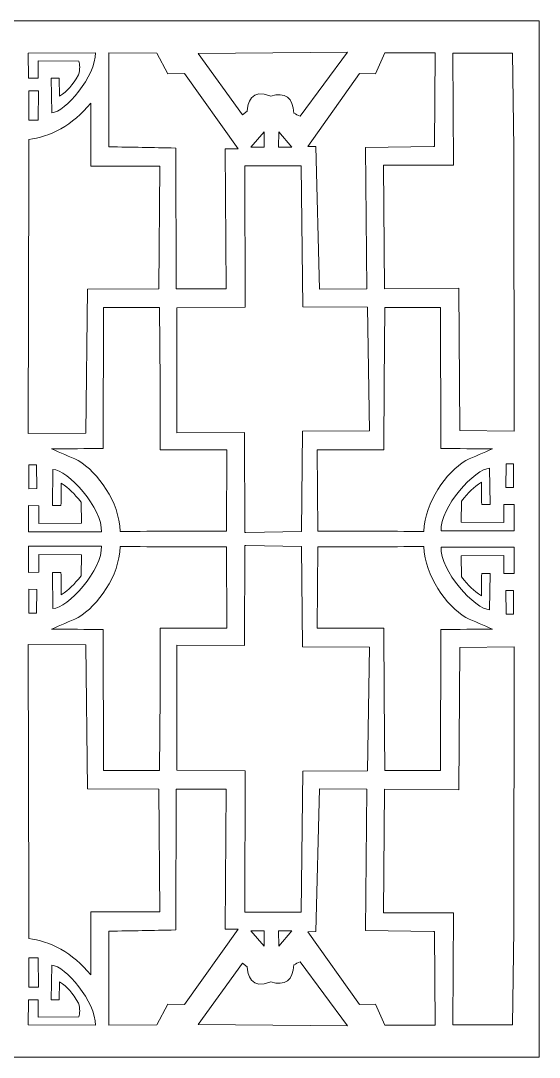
# Model space of a CAD drawing. Header units: centimetres. Extents: x 15.1 to 27.4, y 3.5 to 9.4.
# Drawn here: x 18.07 to 21.03, y 3.52 to 9.43 of the extents above; entities that cross this region are included whole.
import ezdxf

# ---------------------------------------------------------------- set-up
doc = ezdxf.new("R2010")
doc.units = ezdxf.units.CM
doc.header["$MEASUREMENT"] = 0
doc.layers.add('layer 1', color=7, linetype='Continuous')

msp = doc.modelspace()

# ---------------------------------------------------------------- linework, layer by layer
at = {"layer": 'layer 1', "color": 250, "lineweight": 9}
for points, knots in [([(15.11952, 9.42503), (15.11952, 9.42503), (21.02746, 9.42503), (21.02746, 9.42503), (21.02746, 9.42503), (21.02746, 9.42503), (21.02746, 3.51782), (21.02746, 3.51782), (21.02746, 3.51782), (21.02746, 3.51782), (15.11952, 3.51782), (15.11952, 3.51782), (15.11952, 3.51782), (15.11952, 3.51782), (15.11952, 9.42503), (15.11952, 9.42503)], [0, 0, 0, 0, 0.2, 0.2, 0.2, 0.2, 0.4, 0.4, 0.4, 0.4, 0.6, 0.6, 0.6, 0.6, 1, 1, 1, 1]), ([(18.24976, 8.90105), (18.32607, 8.89952), (18.50226, 9.11464), (18.49896, 9.24141), (18.49896, 9.24141), (18.49896, 9.24141), (18.11641, 9.23999), (18.11641, 9.23999), (18.11641, 9.23999), (18.11641, 9.23999), (18.11682, 9.09732), (18.11682, 9.09732), (18.11682, 9.09732), (18.11682, 9.09732), (18.17222, 9.09842), (18.17222, 9.09842), (18.17222, 9.09842), (18.17222, 9.09842), (18.17219, 9.19559), (18.17219, 9.19559), (18.17219, 9.19559), (18.17219, 9.19559), (18.40417, 9.19406), (18.40417, 9.19406), (18.40417, 9.19406), (18.41052, 9.17517), (18.41198, 9.15133), (18.40297, 9.11606), (18.40297, 9.11606), (18.36593, 9.05611), (18.34147, 9.02435), (18.29352, 8.99454), (18.29352, 8.99454), (18.29352, 8.99454), (18.29266, 9.09763), (18.29266, 9.09763), (18.29266, 9.09763), (18.29266, 9.09763), (18.24696, 9.09824), (18.24696, 9.09824), (18.24696, 9.09824), (18.24696, 9.09824), (18.24976, 8.90105), (18.24976, 8.90105)], [0, 0, 0, 0, 0.0833333, 0.0833333, 0.0833333, 0.0833333, 0.1666667, 0.1666667, 0.1666667, 0.1666667, 0.25, 0.25, 0.25, 0.25, 0.3333333, 0.3333333, 0.3333333, 0.3333333, 0.4166667, 0.4166667, 0.4166667, 0.4166667, 0.5, 0.5, 0.5, 0.5, 0.5833333, 0.5833333, 0.5833333, 0.5833333, 0.6666667, 0.6666667, 0.6666667, 0.6666667, 0.75, 0.75, 0.75, 0.75, 0.8333333, 0.8333333, 0.8333333, 0.8333333, 1, 1, 1, 1]), ([(18.8486, 9.24065), (18.8486, 9.24065), (18.91146, 9.12328), (18.91146, 9.12328), (18.91146, 9.12328), (18.91146, 9.12328), (19.00549, 9.12492), (19.00549, 9.12492), (19.00549, 9.12492), (19.00549, 9.12492), (19.3121, 8.69574), (19.3121, 8.69574), (19.3121, 8.69574), (19.3121, 8.69574), (19.23828, 8.69441), (19.23828, 8.69441), (19.23828, 8.69441), (19.23828, 8.69441), (19.24408, 7.89709), (19.24408, 7.89709), (19.24408, 7.89709), (19.24408, 7.89709), (18.95947, 7.89624), (18.95947, 7.89624), (18.95947, 7.89624), (18.95947, 7.89624), (18.95648, 8.69961), (18.95648, 8.69961), (18.95648, 8.69961), (18.81951, 8.70214), (18.71149, 8.70413), (18.57452, 8.70666), (18.57452, 8.70666), (18.57452, 8.70666), (18.57555, 9.24148), (18.57555, 9.24148), (18.57555, 9.24148), (18.57555, 9.24148), (18.8486, 9.24065), (18.8486, 9.24065)], [0, 0, 0, 0, 0.0909091, 0.0909091, 0.0909091, 0.0909091, 0.1818182, 0.1818182, 0.1818182, 0.1818182, 0.2727273, 0.2727273, 0.2727273, 0.2727273, 0.3636364, 0.3636364, 0.3636364, 0.3636364, 0.4545455, 0.4545455, 0.4545455, 0.4545455, 0.5454545, 0.5454545, 0.5454545, 0.5454545, 0.6363636, 0.6363636, 0.6363636, 0.6363636, 0.7272727, 0.7272727, 0.7272727, 0.7272727, 0.8181818, 0.8181818, 0.8181818, 0.8181818, 1, 1, 1, 1]), ([(19.93555, 9.24531), (19.93555, 9.24531), (19.66454, 8.88033), (19.66454, 8.88033), (19.66454, 8.88033), (19.6529, 8.88642), (19.64128, 8.89252), (19.62964, 8.8986), (19.62964, 8.8986), (19.62575, 8.98449), (19.57849, 9.0218), (19.4985, 8.99489), (19.4985, 8.99489), (19.38703, 9.04554), (19.36189, 8.94842), (19.36367, 8.91027), (19.36367, 8.91027), (19.36367, 8.91027), (19.33589, 8.88855), (19.33589, 8.88855), (19.33589, 8.88855), (19.33589, 8.88855), (19.08387, 9.23755), (19.08387, 9.23755), (19.08387, 9.23755), (19.08387, 9.23755), (19.93555, 9.24531), (19.93555, 9.24531)], [0, 0, 0, 0, 0.125, 0.125, 0.125, 0.125, 0.25, 0.25, 0.25, 0.25, 0.375, 0.375, 0.375, 0.375, 0.5, 0.5, 0.5, 0.5, 0.625, 0.625, 0.625, 0.625, 0.75, 0.75, 0.75, 0.75, 1, 1, 1, 1]), ([(20.43466, 9.24197), (20.43466, 9.24197), (20.43066, 8.70762), (20.43066, 8.70762), (20.43066, 8.70762), (20.43066, 8.70762), (20.4248, 8.70773), (20.4248, 8.70773), (20.4248, 8.70773), (20.4248, 8.70773), (20.03711, 8.70315), (20.03711, 8.70315), (20.03711, 8.70315), (20.03711, 8.70315), (20.04584, 7.89629), (20.04584, 7.89629), (20.04584, 7.89629), (20.04584, 7.89629), (19.77569, 7.89602), (19.77569, 7.89602), (19.77569, 7.89602), (19.77569, 7.89602), (19.75532, 8.70835), (19.75532, 8.70835), (19.75532, 8.70835), (19.75532, 8.70835), (19.70835, 8.70922), (19.70835, 8.70922), (19.70835, 8.70922), (19.70835, 8.70922), (20.00256, 9.12342), (20.00256, 9.12342), (20.00256, 9.12342), (20.00256, 9.12342), (20.09537, 9.12324), (20.09537, 9.12324), (20.09537, 9.12324), (20.09537, 9.12324), (20.14688, 9.24141), (20.14688, 9.24141), (20.14688, 9.24141), (20.14688, 9.24141), (20.43466, 9.24197), (20.43466, 9.24197)], [0, 0, 0, 0, 0.0833333, 0.0833333, 0.0833333, 0.0833333, 0.1666667, 0.1666667, 0.1666667, 0.1666667, 0.25, 0.25, 0.25, 0.25, 0.3333333, 0.3333333, 0.3333333, 0.3333333, 0.4166667, 0.4166667, 0.4166667, 0.4166667, 0.5, 0.5, 0.5, 0.5, 0.5833333, 0.5833333, 0.5833333, 0.5833333, 0.6666667, 0.6666667, 0.6666667, 0.6666667, 0.75, 0.75, 0.75, 0.75, 0.8333333, 0.8333333, 0.8333333, 0.8333333, 1, 1, 1, 1]), ([(20.87506, 9.23971), (20.87506, 9.23971), (20.88269, 8.69928), (20.88269, 8.69928), (20.88269, 8.69928), (20.88269, 8.69928), (20.88442, 7.08624), (20.88442, 7.08624), (20.88442, 7.08624), (20.88442, 7.08624), (20.57487, 7.08964), (20.57487, 7.08964), (20.57487, 7.08964), (20.57487, 7.08964), (20.56844, 7.90054), (20.56844, 7.90054), (20.56844, 7.90054), (20.56844, 7.90054), (20.14554, 7.8966), (20.14554, 7.8966), (20.14554, 7.8966), (20.14554, 7.8966), (20.14094, 8.6014), (20.14094, 8.6014), (20.14094, 8.6014), (20.14094, 8.6014), (20.53926, 8.60136), (20.53926, 8.60136), (20.53926, 8.60136), (20.53926, 8.60136), (20.53446, 9.24012), (20.53446, 9.24012), (20.53446, 9.24012), (20.53446, 9.24012), (20.87506, 9.23971), (20.87506, 9.23971)], [0, 0, 0, 0, 0.1, 0.1, 0.1, 0.1, 0.2, 0.2, 0.2, 0.2, 0.3, 0.3, 0.3, 0.3, 0.4, 0.4, 0.4, 0.4, 0.5, 0.5, 0.5, 0.5, 0.6, 0.6, 0.6, 0.6, 0.7, 0.7, 0.7, 0.7, 0.8, 0.8, 0.8, 0.8, 1, 1, 1, 1]), ([(18.17313, 8.85845), (18.17313, 8.85845), (18.17543, 9.02515), (18.17543, 9.02515), (18.17543, 9.02515), (18.17543, 9.02515), (18.11922, 9.0261), (18.11922, 9.0261), (18.11922, 9.0261), (18.11922, 9.0261), (18.11943, 8.85882), (18.11943, 8.85882), (18.11943, 8.85882), (18.11943, 8.85882), (18.17313, 8.85845), (18.17313, 8.85845)], [0, 0, 0, 0, 0.2, 0.2, 0.2, 0.2, 0.4, 0.4, 0.4, 0.4, 0.6, 0.6, 0.6, 0.6, 1, 1, 1, 1]), ([(18.47192, 8.95605), (18.47192, 8.95605), (18.47304, 8.59695), (18.47304, 8.59695), (18.47304, 8.59695), (18.47304, 8.59695), (18.86648, 8.59556), (18.86648, 8.59556), (18.86648, 8.59556), (18.86648, 8.59556), (18.85945, 7.89685), (18.85945, 7.89685), (18.85945, 7.89685), (18.85945, 7.89685), (18.4539, 7.89571), (18.4539, 7.89571), (18.4539, 7.89571), (18.4539, 7.89571), (18.44426, 7.07511), (18.44426, 7.07511), (18.44426, 7.07511), (18.44426, 7.07511), (18.11642, 7.07324), (18.11642, 7.07324), (18.11642, 7.07324), (18.11642, 7.07324), (18.12025, 8.57411), (18.12025, 8.57411), (18.12025, 8.57411), (18.11933, 8.68238), (18.11966, 8.63979), (18.11875, 8.74806), (18.11875, 8.74806), (18.23671, 8.76298), (18.37117, 8.82737), (18.47192, 8.95605)], [0, 0, 0, 0, 0.1, 0.1, 0.1, 0.1, 0.2, 0.2, 0.2, 0.2, 0.3, 0.3, 0.3, 0.3, 0.4, 0.4, 0.4, 0.4, 0.5, 0.5, 0.5, 0.5, 0.6, 0.6, 0.6, 0.6, 0.7, 0.7, 0.7, 0.7, 0.8, 0.8, 0.8, 0.8, 1, 1, 1, 1]), ([(19.46074, 8.79132), (19.46074, 8.79132), (19.46003, 8.70507), (19.46003, 8.70507), (19.46003, 8.70507), (19.46003, 8.70507), (19.38518, 8.7052), (19.38518, 8.7052), (19.38518, 8.7052), (19.38518, 8.7052), (19.46074, 8.79132), (19.46074, 8.79132)], [0, 0, 0, 0, 0.25, 0.25, 0.25, 0.25, 0.5, 0.5, 0.5, 0.5, 1, 1, 1, 1]), ([(19.54424, 8.79208), (19.54424, 8.79208), (19.61729, 8.70395), (19.61729, 8.70395), (19.61729, 8.70395), (19.61729, 8.70395), (19.54187, 8.70515), (19.54187, 8.70515), (19.54187, 8.70515), (19.54187, 8.70515), (19.54424, 8.79208), (19.54424, 8.79208)], [0, 0, 0, 0, 0.25, 0.25, 0.25, 0.25, 0.5, 0.5, 0.5, 0.5, 1, 1, 1, 1]), ([(20.04967, 7.79267), (20.04967, 7.79267), (20.06013, 7.08777), (20.06013, 7.08777), (20.06013, 7.08777), (20.06013, 7.08777), (19.67821, 7.08585), (19.67821, 7.08585), (19.67821, 7.08585), (19.67821, 7.08585), (19.6737, 6.5135), (19.6737, 6.5135), (19.6737, 6.5135), (19.6737, 6.5135), (19.35647, 6.50762), (19.35647, 6.50762), (19.35647, 6.50762), (19.35647, 6.50762), (19.35068, 6.50771), (19.35068, 6.50771), (19.35068, 6.50771), (19.35068, 6.50771), (19.34748, 7.07764), (19.34748, 7.07764), (19.34748, 7.07764), (19.34748, 7.07764), (18.96223, 7.07648), (18.96223, 7.07648), (18.96223, 7.07648), (18.96223, 7.07648), (18.96317, 7.78923), (18.96317, 7.78923), (18.96317, 7.78923), (18.96317, 7.78923), (19.35295, 7.79213), (19.35295, 7.79213), (19.35295, 7.79213), (19.35295, 7.79213), (19.35073, 8.59873), (19.35073, 8.59873), (19.35073, 8.59873), (19.35073, 8.59873), (19.67107, 8.59833), (19.67107, 8.59833), (19.67107, 8.59833), (19.67107, 8.59833), (19.67971, 7.79363), (19.67971, 7.79363), (19.67971, 7.79363), (19.67971, 7.79363), (20.04967, 7.79267), (20.04967, 7.79267)], [0, 0, 0, 0, 0.0714286, 0.0714286, 0.0714286, 0.0714286, 0.1428571, 0.1428571, 0.1428571, 0.1428571, 0.2142857, 0.2142857, 0.2142857, 0.2142857, 0.2857143, 0.2857143, 0.2857143, 0.2857143, 0.3571429, 0.3571429, 0.3571429, 0.3571429, 0.4285714, 0.4285714, 0.4285714, 0.4285714, 0.5, 0.5, 0.5, 0.5, 0.5714286, 0.5714286, 0.5714286, 0.5714286, 0.6428571, 0.6428571, 0.6428571, 0.6428571, 0.7142857, 0.7142857, 0.7142857, 0.7142857, 0.7857143, 0.7857143, 0.7857143, 0.7857143, 0.8571429, 0.8571429, 0.8571429, 0.8571429, 1, 1, 1, 1]), ([(18.86337, 7.79108), (18.86337, 7.79108), (18.86719, 7.36231), (18.86719, 7.36231), (18.86719, 7.36231), (18.86719, 7.36231), (18.86856, 6.98017), (18.86856, 6.98017), (18.86856, 6.98017), (18.86856, 6.98017), (19.24773, 6.97943), (19.24773, 6.97943), (19.24773, 6.97943), (19.24773, 6.97943), (19.24503, 6.51555), (19.24503, 6.51555), (19.24503, 6.51555), (19.04342, 6.51536), (18.84176, 6.51517), (18.64015, 6.51498), (18.64015, 6.51498), (18.63464, 6.68341), (18.51327, 6.85013), (18.40095, 6.91872), (18.40095, 6.91872), (18.35051, 6.94314), (18.30005, 6.96138), (18.24961, 6.9858), (18.24961, 6.9858), (18.34744, 6.98399), (18.44531, 6.98837), (18.54314, 6.98657), (18.54314, 6.98657), (18.54314, 6.98657), (18.54566, 7.79085), (18.54566, 7.79085), (18.54566, 7.79085), (18.54566, 7.79085), (18.86337, 7.79108), (18.86337, 7.79108)], [0, 0, 0, 0, 0.0909091, 0.0909091, 0.0909091, 0.0909091, 0.1818182, 0.1818182, 0.1818182, 0.1818182, 0.2727273, 0.2727273, 0.2727273, 0.2727273, 0.3636364, 0.3636364, 0.3636364, 0.3636364, 0.4545455, 0.4545455, 0.4545455, 0.4545455, 0.5454545, 0.5454545, 0.5454545, 0.5454545, 0.6363636, 0.6363636, 0.6363636, 0.6363636, 0.7272727, 0.7272727, 0.7272727, 0.7272727, 0.8181818, 0.8181818, 0.8181818, 0.8181818, 1, 1, 1, 1]), ([(20.14707, 7.79108), (20.14707, 7.79108), (20.14324, 7.36231), (20.14324, 7.36231), (20.14324, 7.36231), (20.14324, 7.36231), (20.14188, 6.98017), (20.14188, 6.98017), (20.14188, 6.98017), (20.14188, 6.98017), (19.76271, 6.97943), (19.76271, 6.97943), (19.76271, 6.97943), (19.76271, 6.97943), (19.76541, 6.51555), (19.76541, 6.51555), (19.76541, 6.51555), (19.96702, 6.51536), (20.16868, 6.51517), (20.37029, 6.51498), (20.37029, 6.51498), (20.3758, 6.68341), (20.49717, 6.85013), (20.60948, 6.91872), (20.60948, 6.91872), (20.65993, 6.94314), (20.71039, 6.96138), (20.76083, 6.9858), (20.76083, 6.9858), (20.663, 6.98399), (20.56513, 6.98837), (20.4673, 6.98657), (20.4673, 6.98657), (20.4673, 6.98657), (20.46477, 7.79085), (20.46477, 7.79085), (20.46477, 7.79085), (20.46477, 7.79085), (20.14707, 7.79108), (20.14707, 7.79108)], [0, 0, 0, 0, 0.0909091, 0.0909091, 0.0909091, 0.0909091, 0.1818182, 0.1818182, 0.1818182, 0.1818182, 0.2727273, 0.2727273, 0.2727273, 0.2727273, 0.3636364, 0.3636364, 0.3636364, 0.3636364, 0.4545455, 0.4545455, 0.4545455, 0.4545455, 0.5454545, 0.5454545, 0.5454545, 0.5454545, 0.6363636, 0.6363636, 0.6363636, 0.6363636, 0.7272727, 0.7272727, 0.7272727, 0.7272727, 0.8181818, 0.8181818, 0.8181818, 0.8181818, 1, 1, 1, 1]), ([(18.25726, 6.86827), (18.33728, 6.86988), (18.54396, 6.64425), (18.53277, 6.51133), (18.53277, 6.51133), (18.53277, 6.51133), (18.11744, 6.51287), (18.11744, 6.51287), (18.11744, 6.51287), (18.11744, 6.51287), (18.11787, 6.66247), (18.11787, 6.66247), (18.11787, 6.66247), (18.11787, 6.66247), (18.17596, 6.66131), (18.17596, 6.66131), (18.17596, 6.66131), (18.17596, 6.66131), (18.17593, 6.55943), (18.17593, 6.55943), (18.17593, 6.55943), (18.17593, 6.55943), (18.41917, 6.56103), (18.41917, 6.56103), (18.41917, 6.56103), (18.41917, 6.56103), (18.41727, 6.68167), (18.41727, 6.68167), (18.41727, 6.68167), (18.3739, 6.73222), (18.3535, 6.75841), (18.30322, 6.78967), (18.30322, 6.78967), (18.30268, 6.76044), (18.3048, 6.70067), (18.30225, 6.66215), (18.30225, 6.66215), (18.30225, 6.66215), (18.25433, 6.6615), (18.25433, 6.6615), (18.25433, 6.6615), (18.25433, 6.6615), (18.25726, 6.86827), (18.25726, 6.86827)], [0, 0, 0, 0, 0.0833333, 0.0833333, 0.0833333, 0.0833333, 0.1666667, 0.1666667, 0.1666667, 0.1666667, 0.25, 0.25, 0.25, 0.25, 0.3333333, 0.3333333, 0.3333333, 0.3333333, 0.4166667, 0.4166667, 0.4166667, 0.4166667, 0.5, 0.5, 0.5, 0.5, 0.5833333, 0.5833333, 0.5833333, 0.5833333, 0.6666667, 0.6666667, 0.6666667, 0.6666667, 0.75, 0.75, 0.75, 0.75, 0.8333333, 0.8333333, 0.8333333, 0.8333333, 1, 1, 1, 1]), ([(18.16278, 6.89434), (18.16278, 6.89434), (18.16459, 6.75886), (18.16459, 6.75886), (18.16459, 6.75886), (18.16459, 6.75886), (18.12025, 6.75808), (18.12025, 6.75808), (18.12025, 6.75808), (18.12025, 6.75808), (18.12041, 6.89404), (18.12041, 6.89404), (18.12041, 6.89404), (18.12041, 6.89404), (18.16278, 6.89434), (18.16278, 6.89434)], [0, 0, 0, 0, 0.2, 0.2, 0.2, 0.2, 0.4, 0.4, 0.4, 0.4, 0.6, 0.6, 0.6, 0.6, 1, 1, 1, 1]), ([(20.74461, 6.87426), (20.66459, 6.87587), (20.45791, 6.65024), (20.4691, 6.51732), (20.4691, 6.51732), (20.4691, 6.51732), (20.88443, 6.51886), (20.88443, 6.51886), (20.88443, 6.51886), (20.88443, 6.51886), (20.884, 6.66846), (20.884, 6.66846), (20.884, 6.66846), (20.884, 6.66846), (20.82591, 6.6673), (20.82591, 6.6673), (20.82591, 6.6673), (20.82591, 6.6673), (20.82595, 6.56542), (20.82595, 6.56542), (20.82595, 6.56542), (20.82595, 6.56542), (20.5827, 6.56702), (20.5827, 6.56702), (20.5827, 6.56702), (20.5827, 6.56702), (20.58461, 6.68766), (20.58461, 6.68766), (20.58461, 6.68766), (20.62798, 6.73821), (20.64837, 6.7644), (20.69865, 6.79566), (20.69865, 6.79566), (20.69919, 6.76643), (20.69707, 6.70666), (20.69962, 6.66813), (20.69962, 6.66813), (20.69962, 6.66813), (20.74754, 6.66749), (20.74754, 6.66749), (20.74754, 6.66749), (20.74754, 6.66749), (20.74461, 6.87426), (20.74461, 6.87426)], [0, 0, 0, 0, 0.0833333, 0.0833333, 0.0833333, 0.0833333, 0.1666667, 0.1666667, 0.1666667, 0.1666667, 0.25, 0.25, 0.25, 0.25, 0.3333333, 0.3333333, 0.3333333, 0.3333333, 0.4166667, 0.4166667, 0.4166667, 0.4166667, 0.5, 0.5, 0.5, 0.5, 0.5833333, 0.5833333, 0.5833333, 0.5833333, 0.6666667, 0.6666667, 0.6666667, 0.6666667, 0.75, 0.75, 0.75, 0.75, 0.8333333, 0.8333333, 0.8333333, 0.8333333, 1, 1, 1, 1]), ([(20.83909, 6.90033), (20.83909, 6.90033), (20.83728, 6.76485), (20.83728, 6.76485), (20.83728, 6.76485), (20.83728, 6.76485), (20.88162, 6.76407), (20.88162, 6.76407), (20.88162, 6.76407), (20.88162, 6.76407), (20.88146, 6.90003), (20.88146, 6.90003), (20.88146, 6.90003), (20.88146, 6.90003), (20.83909, 6.90033), (20.83909, 6.90033)], [0, 0, 0, 0, 0.2, 0.2, 0.2, 0.2, 0.4, 0.4, 0.4, 0.4, 0.6, 0.6, 0.6, 0.6, 1, 1, 1, 1]), ([(18.25726, 6.07457), (18.33728, 6.07297), (18.54396, 6.29859), (18.53277, 6.43152), (18.53277, 6.43152), (18.53277, 6.43152), (18.11744, 6.42997), (18.11744, 6.42997), (18.11744, 6.42997), (18.11744, 6.42997), (18.11787, 6.28038), (18.11787, 6.28038), (18.11787, 6.28038), (18.11787, 6.28038), (18.17596, 6.28153), (18.17596, 6.28153), (18.17596, 6.28153), (18.17596, 6.28153), (18.17593, 6.38342), (18.17593, 6.38342), (18.17593, 6.38342), (18.17593, 6.38342), (18.41917, 6.38182), (18.41917, 6.38182), (18.41917, 6.38182), (18.41917, 6.38182), (18.41727, 6.26118), (18.41727, 6.26118), (18.41727, 6.26118), (18.3739, 6.21062), (18.3535, 6.18444), (18.30322, 6.15318), (18.30322, 6.15318), (18.30268, 6.1824), (18.3048, 6.24217), (18.30225, 6.2807), (18.30225, 6.2807), (18.30225, 6.2807), (18.25433, 6.28134), (18.25433, 6.28134), (18.25433, 6.28134), (18.25433, 6.28134), (18.25726, 6.07457), (18.25726, 6.07457)], [0, 0, 0, 0, 0.0833333, 0.0833333, 0.0833333, 0.0833333, 0.1666667, 0.1666667, 0.1666667, 0.1666667, 0.25, 0.25, 0.25, 0.25, 0.3333333, 0.3333333, 0.3333333, 0.3333333, 0.4166667, 0.4166667, 0.4166667, 0.4166667, 0.5, 0.5, 0.5, 0.5, 0.5833333, 0.5833333, 0.5833333, 0.5833333, 0.6666667, 0.6666667, 0.6666667, 0.6666667, 0.75, 0.75, 0.75, 0.75, 0.8333333, 0.8333333, 0.8333333, 0.8333333, 1, 1, 1, 1]), ([(18.86337, 5.15177), (18.86337, 5.15177), (18.86719, 5.58054), (18.86719, 5.58054), (18.86719, 5.58054), (18.86719, 5.58054), (18.86856, 5.96267), (18.86856, 5.96267), (18.86856, 5.96267), (18.86856, 5.96267), (19.24773, 5.96342), (19.24773, 5.96342), (19.24773, 5.96342), (19.24773, 5.96342), (19.24503, 6.4273), (19.24503, 6.4273), (19.24503, 6.4273), (19.04342, 6.42749), (18.84176, 6.42768), (18.64015, 6.42787), (18.64015, 6.42787), (18.63464, 6.25943), (18.51327, 6.09272), (18.40095, 6.02412), (18.40095, 6.02412), (18.35051, 5.9997), (18.30005, 5.98147), (18.24961, 5.95705), (18.24961, 5.95705), (18.34744, 5.95885), (18.44531, 5.95447), (18.54314, 5.95628), (18.54314, 5.95628), (18.54314, 5.95628), (18.54566, 5.15199), (18.54566, 5.15199), (18.54566, 5.15199), (18.54566, 5.15199), (18.86337, 5.15177), (18.86337, 5.15177)], [0, 0, 0, 0, 0.0909091, 0.0909091, 0.0909091, 0.0909091, 0.1818182, 0.1818182, 0.1818182, 0.1818182, 0.2727273, 0.2727273, 0.2727273, 0.2727273, 0.3636364, 0.3636364, 0.3636364, 0.3636364, 0.4545455, 0.4545455, 0.4545455, 0.4545455, 0.5454545, 0.5454545, 0.5454545, 0.5454545, 0.6363636, 0.6363636, 0.6363636, 0.6363636, 0.7272727, 0.7272727, 0.7272727, 0.7272727, 0.8181818, 0.8181818, 0.8181818, 0.8181818, 1, 1, 1, 1]), ([(20.04967, 5.15018), (20.04967, 5.15018), (20.06013, 5.85508), (20.06013, 5.85508), (20.06013, 5.85508), (20.06013, 5.85508), (19.67821, 5.85699), (19.67821, 5.85699), (19.67821, 5.85699), (19.67821, 5.85699), (19.6737, 6.42934), (19.6737, 6.42934), (19.6737, 6.42934), (19.6737, 6.42934), (19.35647, 6.43522), (19.35647, 6.43522), (19.35647, 6.43522), (19.35647, 6.43522), (19.35068, 6.43513), (19.35068, 6.43513), (19.35068, 6.43513), (19.35068, 6.43513), (19.34748, 5.8652), (19.34748, 5.8652), (19.34748, 5.8652), (19.34748, 5.8652), (18.96223, 5.86636), (18.96223, 5.86636), (18.96223, 5.86636), (18.96223, 5.86636), (18.96317, 5.15361), (18.96317, 5.15361), (18.96317, 5.15361), (18.96317, 5.15361), (19.35295, 5.15072), (19.35295, 5.15072), (19.35295, 5.15072), (19.35295, 5.15072), (19.35073, 4.34411), (19.35073, 4.34411), (19.35073, 4.34411), (19.35073, 4.34411), (19.67107, 4.34452), (19.67107, 4.34452), (19.67107, 4.34452), (19.67107, 4.34452), (19.67971, 5.14922), (19.67971, 5.14922), (19.67971, 5.14922), (19.67971, 5.14922), (20.04967, 5.15018), (20.04967, 5.15018)], [0, 0, 0, 0, 0.0714286, 0.0714286, 0.0714286, 0.0714286, 0.1428571, 0.1428571, 0.1428571, 0.1428571, 0.2142857, 0.2142857, 0.2142857, 0.2142857, 0.2857143, 0.2857143, 0.2857143, 0.2857143, 0.3571429, 0.3571429, 0.3571429, 0.3571429, 0.4285714, 0.4285714, 0.4285714, 0.4285714, 0.5, 0.5, 0.5, 0.5, 0.5714286, 0.5714286, 0.5714286, 0.5714286, 0.6428571, 0.6428571, 0.6428571, 0.6428571, 0.7142857, 0.7142857, 0.7142857, 0.7142857, 0.7857143, 0.7857143, 0.7857143, 0.7857143, 0.8571429, 0.8571429, 0.8571429, 0.8571429, 1, 1, 1, 1]), ([(20.14707, 5.15177), (20.14707, 5.15177), (20.14324, 5.58054), (20.14324, 5.58054), (20.14324, 5.58054), (20.14324, 5.58054), (20.14188, 5.96267), (20.14188, 5.96267), (20.14188, 5.96267), (20.14188, 5.96267), (19.76271, 5.96342), (19.76271, 5.96342), (19.76271, 5.96342), (19.76271, 5.96342), (19.76541, 6.4273), (19.76541, 6.4273), (19.76541, 6.4273), (19.96702, 6.42749), (20.16868, 6.42768), (20.37029, 6.42787), (20.37029, 6.42787), (20.3758, 6.25943), (20.49717, 6.09272), (20.60948, 6.02412), (20.60948, 6.02412), (20.65993, 5.9997), (20.71039, 5.98147), (20.76083, 5.95705), (20.76083, 5.95705), (20.663, 5.95885), (20.56513, 5.95447), (20.4673, 5.95628), (20.4673, 5.95628), (20.4673, 5.95628), (20.46477, 5.15199), (20.46477, 5.15199), (20.46477, 5.15199), (20.46477, 5.15199), (20.14707, 5.15177), (20.14707, 5.15177)], [0, 0, 0, 0, 0.0909091, 0.0909091, 0.0909091, 0.0909091, 0.1818182, 0.1818182, 0.1818182, 0.1818182, 0.2727273, 0.2727273, 0.2727273, 0.2727273, 0.3636364, 0.3636364, 0.3636364, 0.3636364, 0.4545455, 0.4545455, 0.4545455, 0.4545455, 0.5454545, 0.5454545, 0.5454545, 0.5454545, 0.6363636, 0.6363636, 0.6363636, 0.6363636, 0.7272727, 0.7272727, 0.7272727, 0.7272727, 0.8181818, 0.8181818, 0.8181818, 0.8181818, 1, 1, 1, 1]), ([(20.74461, 6.06858), (20.66459, 6.06698), (20.45791, 6.2926), (20.4691, 6.42553), (20.4691, 6.42553), (20.4691, 6.42553), (20.88443, 6.42398), (20.88443, 6.42398), (20.88443, 6.42398), (20.88443, 6.42398), (20.884, 6.27439), (20.884, 6.27439), (20.884, 6.27439), (20.884, 6.27439), (20.82591, 6.27554), (20.82591, 6.27554), (20.82591, 6.27554), (20.82591, 6.27554), (20.82595, 6.37743), (20.82595, 6.37743), (20.82595, 6.37743), (20.82595, 6.37743), (20.5827, 6.37583), (20.5827, 6.37583), (20.5827, 6.37583), (20.5827, 6.37583), (20.58461, 6.25519), (20.58461, 6.25519), (20.58461, 6.25519), (20.62798, 6.20463), (20.64837, 6.17845), (20.69865, 6.14719), (20.69865, 6.14719), (20.69919, 6.17641), (20.69707, 6.23618), (20.69962, 6.27471), (20.69962, 6.27471), (20.69962, 6.27471), (20.74754, 6.27535), (20.74754, 6.27535), (20.74754, 6.27535), (20.74754, 6.27535), (20.74461, 6.06858), (20.74461, 6.06858)], [0, 0, 0, 0, 0.0833333, 0.0833333, 0.0833333, 0.0833333, 0.1666667, 0.1666667, 0.1666667, 0.1666667, 0.25, 0.25, 0.25, 0.25, 0.3333333, 0.3333333, 0.3333333, 0.3333333, 0.4166667, 0.4166667, 0.4166667, 0.4166667, 0.5, 0.5, 0.5, 0.5, 0.5833333, 0.5833333, 0.5833333, 0.5833333, 0.6666667, 0.6666667, 0.6666667, 0.6666667, 0.75, 0.75, 0.75, 0.75, 0.8333333, 0.8333333, 0.8333333, 0.8333333, 1, 1, 1, 1]), ([(18.16278, 6.0485), (18.16278, 6.0485), (18.16459, 6.18399), (18.16459, 6.18399), (18.16459, 6.18399), (18.16459, 6.18399), (18.12025, 6.18476), (18.12025, 6.18476), (18.12025, 6.18476), (18.12025, 6.18476), (18.12041, 6.0488), (18.12041, 6.0488), (18.12041, 6.0488), (18.12041, 6.0488), (18.16278, 6.0485), (18.16278, 6.0485)], [0, 0, 0, 0, 0.2, 0.2, 0.2, 0.2, 0.4, 0.4, 0.4, 0.4, 0.6, 0.6, 0.6, 0.6, 1, 1, 1, 1]), ([(20.83909, 6.04252), (20.83909, 6.04252), (20.83728, 6.178), (20.83728, 6.178), (20.83728, 6.178), (20.83728, 6.178), (20.88162, 6.17878), (20.88162, 6.17878), (20.88162, 6.17878), (20.88162, 6.17878), (20.88146, 6.04282), (20.88146, 6.04282), (20.88146, 6.04282), (20.88146, 6.04282), (20.83909, 6.04252), (20.83909, 6.04252)], [0, 0, 0, 0, 0.2, 0.2, 0.2, 0.2, 0.4, 0.4, 0.4, 0.4, 0.6, 0.6, 0.6, 0.6, 1, 1, 1, 1]), ([(18.47192, 3.9868), (18.47192, 3.9868), (18.47304, 4.34589), (18.47304, 4.34589), (18.47304, 4.34589), (18.47304, 4.34589), (18.86648, 4.34729), (18.86648, 4.34729), (18.86648, 4.34729), (18.86648, 4.34729), (18.85945, 5.04599), (18.85945, 5.04599), (18.85945, 5.04599), (18.85945, 5.04599), (18.4539, 5.04714), (18.4539, 5.04714), (18.4539, 5.04714), (18.4539, 5.04714), (18.44426, 5.86773), (18.44426, 5.86773), (18.44426, 5.86773), (18.44426, 5.86773), (18.11642, 5.8696), (18.11642, 5.8696), (18.11642, 5.8696), (18.11642, 5.8696), (18.12025, 4.36874), (18.12025, 4.36874), (18.12025, 4.36874), (18.11933, 4.26047), (18.11966, 4.30306), (18.11875, 4.19479), (18.11875, 4.19479), (18.23671, 4.17987), (18.37117, 4.11547), (18.47192, 3.9868)], [0, 0, 0, 0, 0.1, 0.1, 0.1, 0.1, 0.2, 0.2, 0.2, 0.2, 0.3, 0.3, 0.3, 0.3, 0.4, 0.4, 0.4, 0.4, 0.5, 0.5, 0.5, 0.5, 0.6, 0.6, 0.6, 0.6, 0.7, 0.7, 0.7, 0.7, 0.8, 0.8, 0.8, 0.8, 1, 1, 1, 1]), ([(20.87506, 3.70314), (20.87506, 3.70314), (20.88269, 4.24357), (20.88269, 4.24357), (20.88269, 4.24357), (20.88269, 4.24357), (20.88442, 5.8566), (20.88442, 5.8566), (20.88442, 5.8566), (20.88442, 5.8566), (20.57487, 5.8532), (20.57487, 5.8532), (20.57487, 5.8532), (20.57487, 5.8532), (20.56844, 5.0423), (20.56844, 5.0423), (20.56844, 5.0423), (20.56844, 5.0423), (20.14554, 5.04625), (20.14554, 5.04625), (20.14554, 5.04625), (20.14554, 5.04625), (20.14094, 4.34144), (20.14094, 4.34144), (20.14094, 4.34144), (20.14094, 4.34144), (20.53926, 4.34148), (20.53926, 4.34148), (20.53926, 4.34148), (20.53926, 4.34148), (20.53446, 3.70272), (20.53446, 3.70272), (20.53446, 3.70272), (20.53446, 3.70272), (20.87506, 3.70314), (20.87506, 3.70314)], [0, 0, 0, 0, 0.1, 0.1, 0.1, 0.1, 0.2, 0.2, 0.2, 0.2, 0.3, 0.3, 0.3, 0.3, 0.4, 0.4, 0.4, 0.4, 0.5, 0.5, 0.5, 0.5, 0.6, 0.6, 0.6, 0.6, 0.7, 0.7, 0.7, 0.7, 0.8, 0.8, 0.8, 0.8, 1, 1, 1, 1]), ([(18.8486, 3.70219), (18.8486, 3.70219), (18.91146, 3.81957), (18.91146, 3.81957), (18.91146, 3.81957), (18.91146, 3.81957), (19.00549, 3.81792), (19.00549, 3.81792), (19.00549, 3.81792), (19.00549, 3.81792), (19.3121, 4.24711), (19.3121, 4.24711), (19.3121, 4.24711), (19.3121, 4.24711), (19.23828, 4.24844), (19.23828, 4.24844), (19.23828, 4.24844), (19.23828, 4.24844), (19.24408, 5.04576), (19.24408, 5.04576), (19.24408, 5.04576), (19.24408, 5.04576), (18.95947, 5.04661), (18.95947, 5.04661), (18.95947, 5.04661), (18.95947, 5.04661), (18.95648, 4.24323), (18.95648, 4.24323), (18.95648, 4.24323), (18.81951, 4.2407), (18.71149, 4.23871), (18.57452, 4.23618), (18.57452, 4.23618), (18.57452, 4.23618), (18.57555, 3.70137), (18.57555, 3.70137), (18.57555, 3.70137), (18.57555, 3.70137), (18.8486, 3.70219), (18.8486, 3.70219)], [0, 0, 0, 0, 0.0909091, 0.0909091, 0.0909091, 0.0909091, 0.1818182, 0.1818182, 0.1818182, 0.1818182, 0.2727273, 0.2727273, 0.2727273, 0.2727273, 0.3636364, 0.3636364, 0.3636364, 0.3636364, 0.4545455, 0.4545455, 0.4545455, 0.4545455, 0.5454545, 0.5454545, 0.5454545, 0.5454545, 0.6363636, 0.6363636, 0.6363636, 0.6363636, 0.7272727, 0.7272727, 0.7272727, 0.7272727, 0.8181818, 0.8181818, 0.8181818, 0.8181818, 1, 1, 1, 1]), ([(20.43466, 3.70088), (20.43466, 3.70088), (20.43066, 4.23522), (20.43066, 4.23522), (20.43066, 4.23522), (20.43066, 4.23522), (20.4248, 4.23511), (20.4248, 4.23511), (20.4248, 4.23511), (20.4248, 4.23511), (20.03711, 4.23969), (20.03711, 4.23969), (20.03711, 4.23969), (20.03711, 4.23969), (20.04584, 5.04656), (20.04584, 5.04656), (20.04584, 5.04656), (20.04584, 5.04656), (19.77569, 5.04683), (19.77569, 5.04683), (19.77569, 5.04683), (19.77569, 5.04683), (19.75532, 4.23449), (19.75532, 4.23449), (19.75532, 4.23449), (19.75532, 4.23449), (19.70835, 4.23362), (19.70835, 4.23362), (19.70835, 4.23362), (19.70835, 4.23362), (20.00256, 3.81943), (20.00256, 3.81943), (20.00256, 3.81943), (20.00256, 3.81943), (20.09537, 3.8196), (20.09537, 3.8196), (20.09537, 3.8196), (20.09537, 3.8196), (20.14688, 3.70143), (20.14688, 3.70143), (20.14688, 3.70143), (20.14688, 3.70143), (20.43466, 3.70088), (20.43466, 3.70088)], [0, 0, 0, 0, 0.0833333, 0.0833333, 0.0833333, 0.0833333, 0.1666667, 0.1666667, 0.1666667, 0.1666667, 0.25, 0.25, 0.25, 0.25, 0.3333333, 0.3333333, 0.3333333, 0.3333333, 0.4166667, 0.4166667, 0.4166667, 0.4166667, 0.5, 0.5, 0.5, 0.5, 0.5833333, 0.5833333, 0.5833333, 0.5833333, 0.6666667, 0.6666667, 0.6666667, 0.6666667, 0.75, 0.75, 0.75, 0.75, 0.8333333, 0.8333333, 0.8333333, 0.8333333, 1, 1, 1, 1]), ([(19.46074, 4.15153), (19.46074, 4.15153), (19.46003, 4.23778), (19.46003, 4.23778), (19.46003, 4.23778), (19.46003, 4.23778), (19.38518, 4.23764), (19.38518, 4.23764), (19.38518, 4.23764), (19.38518, 4.23764), (19.46074, 4.15153), (19.46074, 4.15153)], [0, 0, 0, 0, 0.25, 0.25, 0.25, 0.25, 0.5, 0.5, 0.5, 0.5, 1, 1, 1, 1]), ([(19.54424, 4.15077), (19.54424, 4.15077), (19.61729, 4.23889), (19.61729, 4.23889), (19.61729, 4.23889), (19.61729, 4.23889), (19.54187, 4.2377), (19.54187, 4.2377), (19.54187, 4.2377), (19.54187, 4.2377), (19.54424, 4.15077), (19.54424, 4.15077)], [0, 0, 0, 0, 0.25, 0.25, 0.25, 0.25, 0.5, 0.5, 0.5, 0.5, 1, 1, 1, 1]), ([(18.17313, 4.0844), (18.17313, 4.0844), (18.17543, 3.9177), (18.17543, 3.9177), (18.17543, 3.9177), (18.17543, 3.9177), (18.11922, 3.91674), (18.11922, 3.91674), (18.11922, 3.91674), (18.11922, 3.91674), (18.11943, 4.08403), (18.11943, 4.08403), (18.11943, 4.08403), (18.11943, 4.08403), (18.17313, 4.0844), (18.17313, 4.0844)], [0, 0, 0, 0, 0.2, 0.2, 0.2, 0.2, 0.4, 0.4, 0.4, 0.4, 0.6, 0.6, 0.6, 0.6, 1, 1, 1, 1]), ([(18.24976, 4.04179), (18.32607, 4.04332), (18.50226, 3.8282), (18.49896, 3.70143), (18.49896, 3.70143), (18.49896, 3.70143), (18.11641, 3.70286), (18.11641, 3.70286), (18.11641, 3.70286), (18.11641, 3.70286), (18.11682, 3.84552), (18.11682, 3.84552), (18.11682, 3.84552), (18.11682, 3.84552), (18.17222, 3.84442), (18.17222, 3.84442), (18.17222, 3.84442), (18.17222, 3.84442), (18.17219, 3.74726), (18.17219, 3.74726), (18.17219, 3.74726), (18.17219, 3.74726), (18.40417, 3.74878), (18.40417, 3.74878), (18.40417, 3.74878), (18.41052, 3.76768), (18.41198, 3.79151), (18.40297, 3.82678), (18.40297, 3.82678), (18.36593, 3.88673), (18.34147, 3.91849), (18.29352, 3.94831), (18.29352, 3.94831), (18.29352, 3.94831), (18.29266, 3.84521), (18.29266, 3.84521), (18.29266, 3.84521), (18.29266, 3.84521), (18.24696, 3.8446), (18.24696, 3.8446), (18.24696, 3.8446), (18.24696, 3.8446), (18.24976, 4.04179), (18.24976, 4.04179)], [0, 0, 0, 0, 0.0833333, 0.0833333, 0.0833333, 0.0833333, 0.1666667, 0.1666667, 0.1666667, 0.1666667, 0.25, 0.25, 0.25, 0.25, 0.3333333, 0.3333333, 0.3333333, 0.3333333, 0.4166667, 0.4166667, 0.4166667, 0.4166667, 0.5, 0.5, 0.5, 0.5, 0.5833333, 0.5833333, 0.5833333, 0.5833333, 0.6666667, 0.6666667, 0.6666667, 0.6666667, 0.75, 0.75, 0.75, 0.75, 0.8333333, 0.8333333, 0.8333333, 0.8333333, 1, 1, 1, 1]), ([(19.93555, 3.69753), (19.93555, 3.69753), (19.66454, 4.06251), (19.66454, 4.06251), (19.66454, 4.06251), (19.6529, 4.05643), (19.64128, 4.05033), (19.62964, 4.04425), (19.62964, 4.04425), (19.62575, 3.95836), (19.57849, 3.92105), (19.4985, 3.94796), (19.4985, 3.94796), (19.38703, 3.89731), (19.36189, 3.99443), (19.36367, 4.03258), (19.36367, 4.03258), (19.36367, 4.03258), (19.33589, 4.05429), (19.33589, 4.05429), (19.33589, 4.05429), (19.33589, 4.05429), (19.08387, 3.7053), (19.08387, 3.7053), (19.08387, 3.7053), (19.08387, 3.7053), (19.93555, 3.69753), (19.93555, 3.69753)], [0, 0, 0, 0, 0.125, 0.125, 0.125, 0.125, 0.25, 0.25, 0.25, 0.25, 0.375, 0.375, 0.375, 0.375, 0.5, 0.5, 0.5, 0.5, 0.625, 0.625, 0.625, 0.625, 0.75, 0.75, 0.75, 0.75, 1, 1, 1, 1])]:
    msp.add_open_spline(points, degree=3, knots=knots, dxfattribs=at)

doc.saveas('drawing.dxf')
